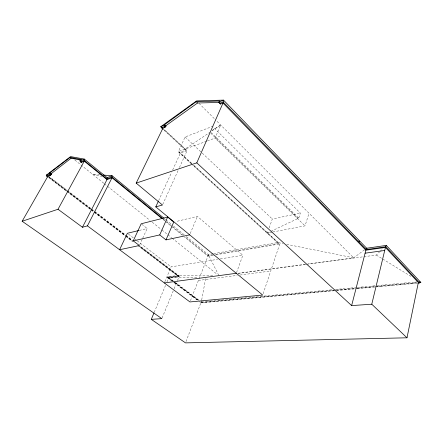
<?xml version="1.0" encoding="UTF-8"?>
<svg xmlns="http://www.w3.org/2000/svg" width="443" height="443" viewBox="0 0 443 443"><rect width="100%" height="100%" fill="white"/><g stroke="black" fill="none" stroke-linecap="round" stroke-linejoin="round"><path stroke-width="0.33" stroke-dasharray="2.21 1.66" d="M201.582 300.57L200.989 302.89L199.344 301.661M201.703 299.9L205.762 277.772M272.783 231.977L305.022 225.864L309.031 213.233M191.293 163.821L179.05 152.63L178.379 151.534L185.08 136.992L212.468 126.393L300.36 213.116L298.51 218.82L210.862 133.277M263.125 293.77L279.766 243.971L193.68 165.161M272.113 232.104L267.411 233.001L268.297 230.454M269.183 227.912L272.29 219.003L300.36 213.116M236.529 272.655L242.842 255.273L197.39 216.378L175.71 221.611M185.988 341.597L201.222 301.899L209.473 301.135M190.451 300.681L198.901 279.184M199.151 278.542L208.227 255.456M208.243 254.924L207.977 255.605L185.019 236.839M177.732 276.044L177.986 275.419L167.155 276.98L167.615 277.827L173.086 281.936M137.701 245.522L178.108 276.332L178.368 275.707L167.875 277.213L167.615 277.827L178.108 276.332L178.008 275.756L139.7 246.518M178.612 276.714L178.867 276.089L140.032 246.435M162.094 317.996L173.861 289.373M174.121 288.736L177.255 281.1M177.521 280.463L179.343 276.022L139.827 245.826M190.219 233.583L197.39 216.378M154.208 312.381L165.649 285.115M166.978 281.942L168.833 277.523L179.343 276.022M164.851 281.693L171.109 266.847L217.563 259.349M211.942 130.486L220.697 124.992L215.038 138.127L305.022 225.864M162.742 204.395L178.313 170.007M179.448 167.509L187.09 150.626L163.899 129.157M158.633 200.618L171.541 172.443M172.687 169.94L180.434 153.034L187.09 150.626L185.689 150.216L163.478 129.677M139.656 244.929L142.436 238.849M142.712 238.24L147.159 228.505L141.682 224.169M306.445 264.36L376.301 255.052L379.634 251.84M380.111 251.38L382.968 248.623M364.495 249.835L353.675 257.832L307.868 263.95M163.301 129.029L185.002 149.114L209.871 132.307M212.153 130.768L220.697 124.992M267.411 233.001L298.737 218.122L210.187 131.588M206.726 141.167L178.379 151.534L192.627 164.569M207.368 140.929L219.717 136.416M139.246 230.415L147.159 228.505M212.989 253.706L208.26 254.52L186.359 236.584M213.664 253.59L277.844 242.542L283.26 243.633M212.723 254.797L207.977 255.605L208.26 254.52L218.992 275.817M215.436 254.337L278.52 243.589L279.766 243.971L214.058 255.107M213.376 255.223L207.961 256.143L184.377 236.878M220.293 258.911L242.842 255.273M238.135 273.259L307.187 264.039M237.952 273.486L305.759 264.454M198.398 280.463L237.287 275.396M240.017 275.042L270.717 271.044M210.165 301.068L332.555 289.716M335.301 289.456L356.621 287.479M357.307 287.418L376.561 285.63M377.248 285.569L418.502 281.742M335.512 290.159L200.989 302.503L199.893 301.677M336.193 290.099L355.264 288.343M355.95 288.282L375.143 286.521M375.83 286.46L417.649 282.623M334.1 290.409L201.216 302.58L200.114 301.755M336.852 290.154L354.754 288.515M357.507 288.26L374.717 286.687M375.409 286.621L417.406 282.772M200.989 302.89L335.777 290.614M336.464 290.553L356.41 288.731M357.097 288.67L376.351 286.914M377.037 286.854L417.611 283.155M212.79 275.762L177.632 275.468L178.108 276.332M196.803 277.589L167.155 276.98L172.1 280.696M99.952 174.813L92.515 174.232L101.79 176.375M286.643 244.32L353.675 257.832L216.361 120.657M376.301 255.052L382.165 258.662M382.752 259.022L410.888 276.327M173.224 280.829L168.833 277.523L167.875 277.213L172.792 280.912M175.417 282.479L199.029 300.243M174.979 282.556L198.486 300.232M174.298 282.346L197.916 300.105M173.518 281.853L168.573 278.138L179.088 276.648L139.528 246.469M174.066 282.269L197.694 300.027M173.634 282.346L197.157 300.016M49.267 177.134L66.871 190.573M67.419 190.994L91.075 209.052M91.623 209.473L94.376 211.577M94.924 211.992L132.33 240.555M48.99 177.294L90.771 209.179M91.319 209.6L125.408 235.61M125.956 236.03L132.551 241.064M47.783 176.458L90.638 209.157M91.186 209.578L125.247 235.565M125.795 235.986L132.391 241.014M48.88 177.793L66.422 191.171M66.971 191.586L90.549 209.567M91.097 209.988L93.838 212.075M94.387 212.496L125.092 235.909M125.64 236.324L132.767 241.762M48.165 175.793L66.827 190.053M67.375 190.468L90.976 208.503M91.524 208.924L94.27 211.018M94.819 211.438L125.557 234.923M126.105 235.344L132.141 239.956M128.47 234.12L134.478 238.738M135.026 239.154L136.666 240.416M137.214 240.837L171.109 266.847M74.85 160.039L103.817 183.308M104.36 183.74L107.045 185.905M107.588 186.337L150.105 220.487M152.259 222.214L161.407 229.563M161.944 229.995L167.327 234.319M167.864 234.751L171.629 237.775M172.172 238.207L217.38 274.522M163.129 218.942L166.33 221.561M166.867 221.998L172.205 226.362M172.737 226.799L184.487 236.401M162.941 219.368L165.084 221.118M165.621 221.555L170.981 225.936M171.519 226.373L182.234 235.128M164.464 218.643L165.532 219.518M166.064 219.955L171.408 224.33M173.545 226.08L184.227 234.834M191.642 163.295L180.434 153.034L179.05 152.63L185.689 150.216L185.002 149.114M193.131 165.034L277.844 242.542L278.52 243.589L191.802 164.292M185.08 136.992L201.715 152.636M202.218 153.112L272.29 219.003M199.001 103.319L215.879 120.175"/><path stroke-width="0.66" d="M161.872 218.493L112.029 177.776L107.012 179.592L84.27 161.169L81.147 162.476L81.169 161.922M163.927 218.205L112.123 175.766L107.09 177.604L84.297 159.081L70.564 156.6L46.244 175.201L46.687 176.12L49.97 174.736L50.596 172.787L51.781 173.7L50.652 175.256L47.783 176.458L22.15 221.256L161.833 318.633L151.284 319.353L153.942 313.013M80.443 161.911L84.065 160.383L84.297 159.081L79.934 160.931L81.147 162.476M84.065 160.383L106.846 178.861L107.09 177.604M106.846 178.861L111.874 177.034L112.123 175.766L103.335 175.079M151.284 319.353L185.501 342.876L406.99 337.799L418.336 282.556L385.438 247.432L365.868 250.201L223.017 103.025L223.516 100.124L196.587 100.91L160.776 126.692L162.974 129.206M164.187 126.659L164.674 124.799L165.998 126.033L164.946 127.362L162.891 128.221L161.457 127.805L164.187 126.659L164.946 127.362L165.688 125.829L197.55 102.986L219.207 102.477M406.99 337.799L371.777 304.219L385.438 247.432L386.302 245.405L420.85 282.462L418.303 283.094M371.777 304.219L351.631 305.598L365.868 250.201M164.674 124.799L164.159 125.02L196.232 101.674L219.878 101.032L218.908 102.073L219.734 103.28L223.084 101.868L366.2 249.547L366.66 248.235M133.249 240.859L159.735 234.928L165.981 239.89L173.739 222.087L167.653 217.07L141.184 223.776L133.249 240.859L139.379 245.538L119.593 249.736L127.374 233.284L138.587 230.576M22.15 221.256L58.016 209.262L82.448 227.253L87.426 225.869L189.953 301.943L262.688 295.066L155.764 206.881L162.459 205.02L136.184 183.12L196.786 162.852L223.017 103.025L220.509 104.077L219.734 103.28M159.735 234.928L167.653 217.07M155.764 206.881L158.345 201.244M136.184 183.12L162.891 128.221M87.426 225.869L112.029 177.776M82.448 227.253L107.012 179.592M58.016 209.262L84.27 161.169M79.934 160.931L80.371 160.133L81.739 159.558L70.11 157.409L49.223 173.368L50.596 172.787M50.956 173.855L71.113 158.212L80.997 160.161M165.483 126.249L165.998 126.033M50.081 174.985L51.355 174.453L50.164 173.54L46.244 175.201L47.888 176.458M165.981 239.89L189.687 234.856M366.023 248.329L386.302 245.405M366.2 249.547L385.814 246.757L419.676 282.972L418.336 282.556M365.104 253.18L384.707 250.478M164.331 282.933L236.296 273.298M419.471 282.584L420.85 282.462L419.676 281.737M46.687 176.12L47.783 176.956M49.97 174.736L50.652 175.256M70.11 157.409L71.113 158.212M111.874 177.034L162.592 218.504M196.786 162.852L351.631 305.598M162.797 128.559L160.776 126.692L164.525 125.103L165.854 126.338M164.364 124.599L165.688 125.829M196.232 101.674L197.55 102.986M219.817 103.003L218.908 102.073L223.516 100.124L367.048 248.639M358.824 240.887L359.782 241.878M220.271 103.468L220.509 104.077"/></g></svg>
